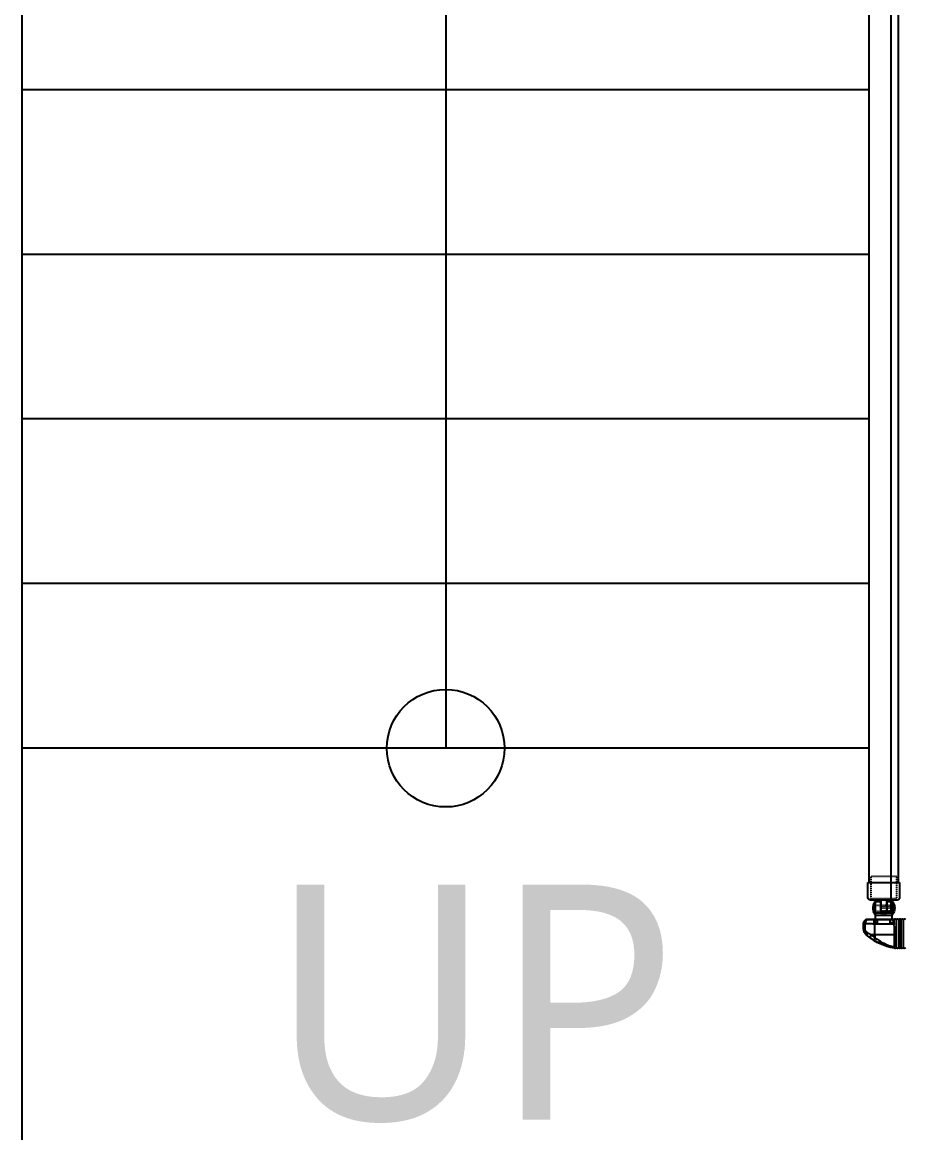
# Model space of a CAD drawing. Header units: millimetres. Extents: x -38475 to 94728, y -31127 to 90245.
# Drawn here: x 42075 to 43574, y 64141 to 66030 of the extents above; entities that cross this region are included whole.
import ezdxf

# ---------------------------------------------------------------- set-up
doc = ezdxf.new("R2010")
doc.units = ezdxf.units.MM
doc.linetypes.add('xr_plan$0$AXR-B3F$0$HIDDEN', pattern=[0.375, 0.25, -0.125])
doc.layers.add('e-plan', color=9, linetype='Continuous')
doc.styles.add('USUN', font='malgun_0.ttf')

# ---------------------------------------------------------------- blocks, each defined once
blk = doc.blocks.new('xr_plan$0$AXR-B3F$0$A$C4A476E5C')
at = {"layer": 'e-plan'}
for points in [[(-8.5, 14.5), (22.5, 14.5), (22.5, 5.2), (4.5, 5.2), (4.5, -5.2), (22.5, -5.2), (22.5, -14.5), (-8.5, -14.5), (-8.5, -17), (-12.5, -17), (-12.5, -10.5), (-7.5, -10.5), (-7.5, 0), (-7.5, 10.5), (-12.5, 10.5), (-12.5, 17), (-8.5, 17), (-8.5, 14.5), (-8.5, 17)], [(0, -14.5), (0, 14.5)], [(22.8, 14.5), (1.2, 14.5)], [(4.5, 5), (25.5, 5)], [(22.8, -14.5), (1.2, -14.5)], [(25.5, -5), (4.5, -5)]]:
    blk.add_lwpolyline(points, dxfattribs=at)
for points in [[(22.8, 14.5), (22.8, 14.7, 0.414214), (21.5, 16), (2.5, 16, 0.414214), (1.2, 14.7), (1.2, 14.5)], [(20.2, 16, 0.306902), (19.4, 17.2, 0.108318), (12, 18.5, 0.10812), (4.6, 17.2, 0.306686), (3.8, 16)], [(22.8, -14.5), (22.8, -14.7, -0.414214), (21.5, -16), (2.5, -16, -0.414214), (1.2, -14.7), (1.2, -14.5)], [(20.2, -16, -0.306902), (19.4, -17.2, -0.108318), (12, -18.5, -0.10812), (4.6, -17.2, -0.306686), (3.8, -16)]]:
    blk.add_lwpolyline(points, format="xyb", dxfattribs=at)
at = {"layer": 'e-plan', "linetype": 'xr_plan$0$AXR-B3F$0$HIDDEN', "ltscale": 0.08}
for points in [[(4.5, -5), (2.7, -5), (2.7, 5), (4.5, 5)], [(7, 5.2), (7, 14.5)], [(7, -5), (7, 5)], [(17, 5.2), (17, 14.5)], [(17, -5), (17, 5)], [(7, -14.5), (7, -5.2)], [(17, -14.5), (17, -5.2)]]:
    blk.add_lwpolyline(points, dxfattribs=at)
blk.add_lwpolyline([(7, -5.5), (7.6, -5.5), (7.6, 12.2, -0.414214), (8.9, 13.5), (10.7, 13.5, -0.414214), (12, 12.2), (12, -5.5), (14.3, -5.5), (14.3, 12.2, -0.414214), (15.6, 13.5), (17, 13.5)], format="xyb", dxfattribs=at)
blk = doc.blocks.new('xr_plan$0$AXR-B3F$0$A$C60F43BED')
at = {"layer": 'e-plan'}
blk.add_lwpolyline([(-10.1, 27), (-35.6, 27, 0.414214), (-40.1, 22.5), (-40.1, -22.5, 0.414214), (-35.6, -27), (-10.1, -27)], format="xyb", dxfattribs=at)
at = {"layer": 'e-plan', "linetype": 'xr_plan$0$AXR-B3F$0$HIDDEN', "ltscale": 0.08}
for points in [[(-10.1, -22), (-37.5, -22), (-37.5, 22), (-10.1, 22)], [(-10.1, 22), (0, 22), (0, -22), (-10.1, -22)]]:
    blk.add_lwpolyline(points, dxfattribs=at)
at = {"layer": 'e-plan'}
blk.add_lwpolyline([(-10.1, -27), (-10.1, 27)], dxfattribs=at)
blk = doc.blocks.new('Xref-지하2층')
at = {"layer": 'e-plan', "linetype": 'Continuous'}
for p, q in [((45600, 75100), (45600, 80600)), ((47077.5, 76420), (47077.5, 79220)), ((47077.5, 76420), (47077.5, 79220)), ((47030.8, 76401.6), (47030.6, 76401.8)), ((47030.6, 76401.8), (47030.6, 76393.8)), ((47030.8, 76393.8), (47030.8, 76401.6)), ((47033.7, 76390.1), (47033.7, 76401.6)), ((47037.6, 76408.8), (47037.8, 76408.6)), ((47082.7, 76408.8), (47037.6, 76408.8)), ((47049.7, 76382.8), (47049.7, 76401.5))]:
    blk.add_line(p, q, dxfattribs=at)
at = {"layer": 'e-plan'}
for p, q in [((47040.1, 77820), (45600, 77820)), ((47040.1, 77540), (45600, 77540)), ((47040.1, 77260), (45600, 77260)), ((47040.1, 76980), (45600, 76980)), ((47040.1, 76700), (45600, 76700)), ((47048.8, 76420), (47077.5, 76420))]:
    blk.add_line(p, q, dxfattribs=at)
for points in [[(46320.1, 78276.9), (46320.1, 76700)], [(47040.1, 76471.5), (47040.1, 78100)], [(47090.1, 76471.5), (47090.1, 78078.3)]]:
    blk.add_lwpolyline(points, dxfattribs=at)
at = {"layer": 'e-plan', "linetype": 'Continuous'}
for points in [[(47037.6, 76408.8, 0), (47037.4, 76408.8, 0), (47037.2, 76408.8, 0), (47037, 76408.8, 0), (47036.8, 76408.8, 0), (47036.5, 76408.8, 0), (47036.3, 76408.7, 0), (47036.1, 76408.7, 0), (47035.9, 76408.6, 0), (47035.7, 76408.6, 0), (47035.5, 76408.5, 0), (47035.3, 76408.4, 0), (47035.1, 76408.4, 0), (47034.9, 76408.3, 0), (47034.7, 76408.2, 0), (47034.5, 76408.1, 0), (47034.3, 76408, 0), (47034.1, 76407.9, 0), (47033.9, 76407.8, 0), (47033.7, 76407.6, 0), (47033.5, 76407.5, 0), (47033.3, 76407.4, 0), (47033.2, 76407.2, 0), (47033, 76407.1, 0), (47032.8, 76407, 0), (47032.7, 76406.8, 0), (47032.5, 76406.6, 0), (47032.4, 76406.5, 0), (47032.2, 76406.3, 0), (47032.1, 76406.1, 0), (47032, 76406, 0), (47031.8, 76405.8, 0), (47031.7, 76405.6, 0), (47031.6, 76405.4, 0), (47031.5, 76405.2, 0), (47031.4, 76405, 0), (47031.3, 76404.8, 0), (47031.2, 76404.6, 0), (47031.1, 76404.4, 0), (47031, 76404.2, 0), (47031, 76404, 0), (47030.9, 76403.8, 0), (47030.9, 76403.6, 0), (47030.8, 76403.4, 0), (47030.8, 76403.2, 0), (47030.7, 76402.9, 0), (47030.7, 76402.7, 0), (47030.7, 76402.5, 0), (47030.6, 76402.3, 0), (47030.6, 76402.1, 0)], [(47030.8, 76401.6, 0), (47030.9, 76401.6, 0), (47030.9, 76401.6, 0), (47030.9, 76401.6, 0), (47030.9, 76401.6, 0), (47030.9, 76401.6, 0), (47030.9, 76401.6, 0), (47030.9, 76401.6, 0), (47030.9, 76401.6, 0), (47031, 76401.6, 0), (47031, 76401.6, 0), (47031, 76401.6, 0), (47031, 76401.6, 0), (47031.1, 76401.6, 0), (47031.1, 76401.6, 0), (47031.1, 76401.6, 0), (47031.2, 76401.6, 0), (47031.2, 76401.6, 0), (47031.2, 76401.6, 0), (47031.3, 76401.6, 0), (47031.3, 76401.6, 0), (47031.4, 76401.6, 0), (47031.4, 76401.6, 0), (47031.5, 76401.6, 0), (47031.5, 76401.6, 0), (47031.6, 76401.6, 0), (47031.7, 76401.6, 0), (47031.7, 76401.6, 0), (47031.8, 76401.6, 0), (47031.9, 76401.6, 0), (47031.9, 76401.6, 0), (47032, 76401.6, 0), (47032.1, 76401.6, 0), (47032.1, 76401.6, 0), (47032.2, 76401.6, 0), (47032.3, 76401.6, 0), (47032.4, 76401.6, 0), (47032.4, 76401.6, 0), (47032.5, 76401.6, 0), (47032.6, 76401.6, 0), (47032.7, 76401.6, 0), (47032.8, 76401.6, 0), (47032.9, 76401.6, 0), (47033, 76401.6, 0), (47033.1, 76401.6, 0), (47033.2, 76401.6, 0), (47033.3, 76401.6, 0), (47033.4, 76401.6, 0), (47033.5, 76401.6, 0), (47033.6, 76401.6, 0)], [(47038.7, 76408.6, 0), (47038.5, 76408.6, 0), (47038.4, 76408.6, 0), (47038.2, 76408.6, 0), (47038.1, 76408.6, 0), (47037.9, 76408.5, 0), (47037.8, 76408.5, 0), (47037.6, 76408.4, 0), (47037.5, 76408.4, 0), (47037.3, 76408.3, 0), (47037.2, 76408.3, 0), (47037, 76408.2, 0), (47036.9, 76408.1, 0), (47036.7, 76408, 0), (47036.6, 76407.9, 0), (47036.4, 76407.8, 0), (47036.3, 76407.7, 0), (47036.2, 76407.6, 0), (47036, 76407.5, 0), (47035.9, 76407.4, 0), (47035.8, 76407.3, 0), (47035.6, 76407.1, 0), (47035.5, 76407, 0), (47035.4, 76406.8, 0), (47035.3, 76406.7, 0), (47035.2, 76406.5, 0), (47035.1, 76406.4, 0), (47034.9, 76406.2, 0), (47034.8, 76406.1, 0), (47034.7, 76405.9, 0), (47034.7, 76405.7, 0), (47034.6, 76405.5, 0), (47034.5, 76405.3, 0), (47034.4, 76405.2, 0), (47034.3, 76405, 0), (47034.2, 76404.8, 0), (47034.2, 76404.6, 0), (47034.1, 76404.4, 0), (47034, 76404.2, 0), (47034, 76404, 0), (47033.9, 76403.8, 0), (47033.9, 76403.6, 0), (47033.8, 76403.3, 0), (47033.8, 76403.1, 0), (47033.8, 76402.9, 0), (47033.7, 76402.7, 0), (47033.7, 76402.5, 0), (47033.7, 76402.3, 0), (47033.7, 76402, 0), (47033.7, 76401.8, 0)], [(47033.7, 76401.6, 0), (47034, 76401.6, 0), (47034.2, 76401.6, 0), (47034.5, 76401.6, 0), (47034.8, 76401.6, 0), (47035.1, 76401.6, 0), (47035.3, 76401.6, 0), (47035.6, 76401.6, 0), (47035.9, 76401.6, 0), (47036.2, 76401.6, 0), (47036.5, 76401.6, 0), (47036.8, 76401.6, 0), (47037.1, 76401.6, 0), (47037.4, 76401.6, 0), (47037.7, 76401.6, 0), (47038, 76401.6, 0), (47038.3, 76401.6, 0), (47038.6, 76401.6, 0), (47038.9, 76401.6, 0), (47039.2, 76401.6, 0), (47039.5, 76401.6, 0), (47039.8, 76401.6, 0), (47040.1, 76401.6, 0), (47040.5, 76401.6, 0), (47040.8, 76401.6, 0), (47041.1, 76401.6, 0), (47041.4, 76401.6, 0), (47041.8, 76401.6, 0), (47042.1, 76401.6, 0), (47042.4, 76401.6, 0), (47042.8, 76401.6, 0), (47043.1, 76401.6, 0), (47043.4, 76401.6, 0), (47043.8, 76401.6, 0), (47044.1, 76401.6, 0), (47044.4, 76401.6, 0), (47044.8, 76401.6, 0), (47045.1, 76401.6, 0), (47045.5, 76401.6, 0), (47045.8, 76401.6, 0), (47046.2, 76401.5, 0), (47046.5, 76401.5, 0), (47046.9, 76401.5, 0), (47047.2, 76401.5, 0), (47047.6, 76401.5, 0), (47047.9, 76401.5, 0), (47048.3, 76401.5, 0), (47048.7, 76401.5, 0), (47049, 76401.5, 0), (47049.4, 76401.5, 0)], [(47037.8, 76408.6, 0), (47037.8, 76408.6, 0), (47037.9, 76408.6, 0), (47037.9, 76408.6, 0), (47037.9, 76408.6, 0), (47037.9, 76408.6, 0), (47037.9, 76408.6, 0), (47037.9, 76408.6, 0), (47037.9, 76408.6, 0), (47037.9, 76408.6, 0), (47037.9, 76408.6, 0), (47037.9, 76408.6, 0), (47037.9, 76408.6, 0), (47037.9, 76408.6, 0), (47037.9, 76408.6, 0), (47037.9, 76408.6, 0), (47037.9, 76408.6, 0), (47038, 76408.6, 0), (47038, 76408.6, 0), (47038, 76408.6, 0), (47038, 76408.6, 0), (47038, 76408.6, 0), (47038, 76408.6, 0), (47038, 76408.6, 0), (47038.1, 76408.6, 0), (47038.1, 76408.6, 0), (47038.1, 76408.6, 0), (47038.1, 76408.6, 0), (47038.1, 76408.6, 0), (47038.1, 76408.6, 0), (47038.2, 76408.6, 0), (47038.2, 76408.6, 0), (47038.2, 76408.6, 0), (47038.2, 76408.6, 0), (47038.3, 76408.6, 0), (47038.3, 76408.6, 0), (47038.3, 76408.6, 0), (47038.3, 76408.6, 0), (47038.4, 76408.6, 0), (47038.4, 76408.6, 0), (47038.4, 76408.6, 0), (47038.4, 76408.6, 0), (47038.5, 76408.6, 0), (47038.5, 76408.6, 0), (47038.5, 76408.6, 0), (47038.5, 76408.6, 0), (47038.6, 76408.6, 0), (47038.6, 76408.6, 0), (47038.6, 76408.6, 0), (47038.7, 76408.6, 0)], [(47038.7, 76408.6, 0), (47038.9, 76408.6, 0), (47039.1, 76408.6, 0), (47039.4, 76408.6, 0), (47039.6, 76408.6, 0), (47039.8, 76408.6, 0), (47040.1, 76408.6, 0), (47040.3, 76408.6, 0), (47040.5, 76408.6, 0), (47040.8, 76408.6, 0), (47041, 76408.6, 0), (47041.2, 76408.6, 0), (47041.5, 76408.6, 0), (47041.7, 76408.6, 0), (47042, 76408.6, 0), (47042.2, 76408.6, 0), (47042.5, 76408.6, 0), (47042.7, 76408.6, 0), (47043, 76408.6, 0), (47043.2, 76408.6, 0), (47043.5, 76408.6, 0), (47043.8, 76408.6, 0), (47044, 76408.6, 0), (47044.3, 76408.6, 0), (47044.6, 76408.6, 0), (47044.8, 76408.6, 0), (47045.1, 76408.6, 0), (47045.4, 76408.6, 0), (47045.6, 76408.6, 0), (47045.9, 76408.6, 0), (47046.2, 76408.6, 0), (47046.5, 76408.6, 0), (47046.7, 76408.6, 0), (47047, 76408.6, 0), (47047.3, 76408.6, 0), (47047.6, 76408.6, 0), (47047.9, 76408.6, 0), (47048.1, 76408.6, 0), (47048.4, 76408.6, 0), (47048.7, 76408.6, 0), (47049, 76408.5, 0), (47049.3, 76408.5, 0), (47049.6, 76408.5, 0), (47049.9, 76408.5, 0), (47050.2, 76408.5, 0), (47050.5, 76408.5, 0), (47050.8, 76408.5, 0), (47051.1, 76408.5, 0), (47051.4, 76408.5, 0), (47051.7, 76408.5, 0)], [(47051.9, 76408.5, 0), (47051.9, 76408.5, 0), (47051.8, 76408.5, 0), (47051.7, 76408.5, 0), (47051.7, 76408.5, 0), (47051.6, 76408.4, 0), (47051.5, 76408.4, 0), (47051.5, 76408.4, 0), (47051.4, 76408.3, 0), (47051.3, 76408.2, 0), (47051.3, 76408.2, 0), (47051.2, 76408.1, 0), (47051.1, 76408, 0), (47051.1, 76407.9, 0), (47051, 76407.9, 0), (47051, 76407.8, 0), (47050.9, 76407.7, 0), (47050.8, 76407.5, 0), (47050.8, 76407.4, 0), (47050.7, 76407.3, 0), (47050.7, 76407.2, 0), (47050.6, 76407.1, 0), (47050.6, 76406.9, 0), (47050.5, 76406.8, 0), (47050.4, 76406.6, 0), (47050.4, 76406.5, 0), (47050.3, 76406.3, 0), (47050.3, 76406.1, 0), (47050.3, 76406, 0), (47050.2, 76405.8, 0), (47050.2, 76405.6, 0), (47050.1, 76405.5, 0), (47050.1, 76405.3, 0), (47050.1, 76405.1, 0), (47050, 76404.9, 0), (47050, 76404.7, 0), (47050, 76404.5, 0), (47049.9, 76404.3, 0), (47049.9, 76404.1, 0), (47049.9, 76403.9, 0), (47049.9, 76403.7, 0), (47049.8, 76403.5, 0), (47049.8, 76403.3, 0), (47049.8, 76403.1, 0), (47049.8, 76402.8, 0), (47049.8, 76402.6, 0), (47049.8, 76402.4, 0), (47049.8, 76402.2, 0), (47049.8, 76402, 0), (47049.7, 76401.8, 0)], [(47049.7, 76401.5, 0), (47050.4, 76401.5, 0), (47051, 76401.5, 0), (47051.7, 76401.5, 0), (47052.3, 76401.5, 0), (47052.9, 76401.5, 0), (47053.6, 76401.5, 0), (47054.2, 76401.5, 0), (47054.9, 76401.5, 0), (47055.5, 76401.5, 0), (47056.2, 76401.5, 0), (47056.8, 76401.5, 0), (47057.5, 76401.5, 0), (47058.1, 76401.5, 0), (47058.8, 76401.5, 0), (47059.4, 76401.5, 0), (47060.1, 76401.5, 0), (47060.7, 76401.5, 0), (47061.4, 76401.5, 0), (47062, 76401.5, 0), (47062.7, 76401.5, 0), (47063.3, 76401.5, 0), (47064, 76401.5, 0), (47064.6, 76401.5, 0), (47065.3, 76401.5, 0), (47065.9, 76401.5, 0), (47066.6, 76401.5, 0), (47067.3, 76401.5, 0), (47067.9, 76401.5, 0), (47068.6, 76401.5, 0), (47069.2, 76401.5, 0), (47069.9, 76401.5, 0), (47070.5, 76401.5, 0), (47071.2, 76401.5, 0), (47071.9, 76401.5, 0), (47072.5, 76401.5, 0), (47073.2, 76401.5, 0), (47073.9, 76401.5, 0), (47074.5, 76401.5, 0), (47075.2, 76401.5, 0), (47075.8, 76401.5, 0), (47076.5, 76401.5, 0), (47077.2, 76401.5, 0), (47077.8, 76401.5, 0), (47078.5, 76401.5, 0), (47079.2, 76401.5, 0), (47079.8, 76401.5, 0), (47080.5, 76401.5, 0), (47081.2, 76401.5, 0), (47081.8, 76401.5, 0)], [(47051.9, 76408.5, 0), (47052.5, 76408.5, 0), (47053.1, 76408.5, 0), (47053.7, 76408.5, 0), (47054.4, 76408.5, 0), (47055, 76408.5, 0), (47055.6, 76408.5, 0), (47056.2, 76408.5, 0), (47056.8, 76408.5, 0), (47057.4, 76408.5, 0), (47058, 76408.5, 0), (47058.6, 76408.5, 0), (47059.2, 76408.5, 0), (47059.8, 76408.5, 0), (47060.4, 76408.5, 0), (47061, 76408.5, 0), (47061.6, 76408.5, 0), (47062.2, 76408.5, 0), (47062.8, 76408.5, 0), (47063.5, 76408.5, 0), (47064.1, 76408.5, 0), (47064.7, 76408.5, 0), (47065.3, 76408.5, 0), (47065.9, 76408.5, 0), (47066.5, 76408.5, 0), (47067.1, 76408.5, 0), (47067.8, 76408.5, 0), (47068.4, 76408.5, 0), (47069, 76408.5, 0), (47069.6, 76408.5, 0), (47070.2, 76408.5, 0), (47070.8, 76408.5, 0), (47071.5, 76408.5, 0), (47072.1, 76408.5, 0), (47072.7, 76408.5, 0), (47073.3, 76408.5, 0), (47073.9, 76408.5, 0), (47074.6, 76408.5, 0), (47075.2, 76408.5, 0), (47075.8, 76408.5, 0), (47076.4, 76408.5, 0), (47077.1, 76408.5, 0), (47077.7, 76408.5, 0), (47078.3, 76408.5, 0), (47078.9, 76408.5, 0), (47079.6, 76408.5, 0), (47080.2, 76408.5, 0), (47080.8, 76408.5, 0), (47081.4, 76408.5, 0), (47082.1, 76408.5, 0)], [(47033.7, 76390.1, 0), (47033.6, 76390, 0), (47033.5, 76389.9, 0), (47033.5, 76389.9, 0), (47033.4, 76389.8, 0), (47033.3, 76389.7, 0), (47033.3, 76389.7, 0), (47033.2, 76389.6, 0), (47033.2, 76389.5, 0), (47033.1, 76389.5, 0), (47033, 76389.4, 0), (47033, 76389.4, 0), (47032.9, 76389.3, 0), (47032.9, 76389.2, 0), (47032.8, 76389.2, 0), (47032.8, 76389.1, 0), (47032.7, 76389, 0), (47032.7, 76389, 0), (47032.6, 76388.9, 0), (47032.6, 76388.9, 0), (47032.6, 76388.8, 0), (47032.5, 76388.7, 0), (47032.5, 76388.7, 0), (47032.5, 76388.6, 0), (47032.4, 76388.6, 0), (47032.4, 76388.5, 0), (47032.4, 76388.4, 0), (47032.3, 76388.4, 0), (47032.3, 76388.3, 0), (47032.3, 76388.3, 0), (47032.3, 76388.2, 0), (47032.2, 76388.2, 0), (47032.2, 76388.1, 0), (47032.2, 76388, 0), (47032.2, 76388, 0), (47032.2, 76387.9, 0), (47032.2, 76387.9, 0), (47032.2, 76387.8, 0), (47032.2, 76387.8, 0), (47032.2, 76387.7, 0), (47032.1, 76387.7, 0), (47032.1, 76387.6, 0), (47032.1, 76387.6, 0), (47032.2, 76387.5, 0), (47032.2, 76387.5, 0), (47032.2, 76387.4, 0), (47032.2, 76387.4, 0), (47032.2, 76387.3, 0), (47032.2, 76387.3, 0), (47032.2, 76387.3, 0)], [(47037.3, 76386.3, 0), (47037.2, 76386.1, 0), (47037.1, 76386, 0), (47037.1, 76385.9, 0), (47037, 76385.7, 0), (47037, 76385.6, 0), (47036.9, 76385.4, 0), (47036.9, 76385.3, 0), (47036.8, 76385.1, 0), (47036.8, 76385, 0), (47036.7, 76384.9, 0), (47036.7, 76384.7, 0), (47036.6, 76384.6, 0), (47036.6, 76384.4, 0), (47036.6, 76384.3, 0), (47036.6, 76384.2, 0), (47036.5, 76384, 0), (47036.5, 76383.9, 0), (47036.5, 76383.8, 0), (47036.5, 76383.6, 0), (47036.5, 76383.5, 0), (47036.4, 76383.4, 0), (47036.4, 76383.3, 0), (47036.4, 76383.1, 0), (47036.4, 76383, 0), (47036.4, 76382.9, 0), (47036.4, 76382.8, 0), (47036.4, 76382.6, 0), (47036.4, 76382.5, 0), (47036.5, 76382.4, 0), (47036.5, 76382.3, 0), (47036.5, 76382.2, 0), (47036.5, 76382.1, 0), (47036.5, 76382, 0), (47036.6, 76381.9, 0), (47036.6, 76381.8, 0), (47036.6, 76381.7, 0), (47036.7, 76381.6, 0), (47036.7, 76381.5, 0), (47036.7, 76381.4, 0), (47036.8, 76381.3, 0), (47036.8, 76381.2, 0), (47036.9, 76381.2, 0), (47036.9, 76381.1, 0), (47037, 76381, 0), (47037, 76380.9, 0), (47037.1, 76380.9, 0), (47037.2, 76380.8, 0), (47037.2, 76380.7, 0), (47037.3, 76380.7, 0)]]:
    blk.add_polyline3d(points, dxfattribs=at)
at = {"layer": 'e-plan'}
blk.add_circle((46320.1, 76700), 100, dxfattribs=at)
at = {"layer": 'e-plan', "linetype": 'Continuous', "extrusion": (-0.008726, 0.008726, -0.999924)}
blk.add_arc((-47035.8, 76402.5, 255.5), 7, 0, 89.9956, dxfattribs=at)
at = {"layer": 'e-plan', "linetype": 'Continuous', "extrusion": (1e-16, 6.12323e-33, -1)}
for centre, radius, start, end in [((-47084.7, 76406.9), 2.75, 45.2805, 134.7195), ((-47088.5, 76406.9), 2.75, 45.2805, 134.7195), ((-47092.4, 76406.9), 2.75, 45.2805, 134.7195), ((-47096.3, 76406.9), 2.75, 45.2805, 134.7195), ((-47100.1, 76406.9), 2.75, 45.2805, 134.7195), ((-47047.6, 76393.8), 17, 307.8193, 0)]:
    blk.add_arc(centre, radius, start, end, dxfattribs=at)
at = {"layer": 'e-plan', "linetype": 'Continuous'}
blk.add_arc((47100.1, 76461.5), 102.6, 232.1807, 260.2103, dxfattribs=at)
for points, knots in [([(47082.5, 76401.5), (47082.4, 76399.9), (47082.5, 76398.4), (47082.5, 76395.3), (47082.5, 76393.7), (47082.5, 76390.6), (47082.5, 76389), (47082.5, 76385.9), (47082.5, 76384.3), (47082.5, 76382.8)], [0, 0, 0, 0, 0.25, 0.25, 0.5, 0.5, 0.75, 0.75, 1, 1, 1, 1]), ([(47082.5, 76401.5), (47082.6, 76403.3), (47082.5, 76405.1), (47082.6, 76407.7), (47082.8, 76408.5), (47082.7, 76408.5)], [0, 0, 0, 0, 0.5, 0.5, 1, 1, 1, 1]), ([(47082.7, 76408.8), (47082.7, 76408.8), (47082.7, 76408.7), (47082.7, 76408.6), (47082.7, 76408.6), (47082.7, 76408.6), (47082.7, 76408.5), (47082.7, 76408.5), (47082.7, 76408.5), (47082.7, 76408.5), (47082.6, 76408.5), (47082.7, 76408.5)], [0, 0, 0, 0, 0.5, 0.5, 0.75, 0.75, 0.875, 0.875, 0.9375, 0.9375, 1, 1, 1, 1]), ([(47086.6, 76360.3), (47086.6, 76360.4), (47086.6, 76360.4), (47086.6, 76360.5), (47086.6, 76360.5), (47086.6, 76360.6), (47086.6, 76360.5), (47086.6, 76360.7), (47086.6, 76361.2), (47086.6, 76361.9), (47086.6, 76362.9), (47086.6, 76365.6), (47086.6, 76370.7), (47086.6, 76377.4), (47086.6, 76383.1), (47086.6, 76388.7), (47086.6, 76394.3), (47086.6, 76399.2), (47086.6, 76402), (47086.6, 76404.8), (47086.6, 76407.7), (47086.6, 76408.6), (47086.6, 76408.5), (47086.6, 76408.5), (47086.6, 76408.6), (47086.6, 76408.7), (47086.6, 76408.8)], [0, 0, 0, 0, 0.125, 0.1875, 0.21875, 0.234375, 0.25, 0.265625, 0.273438, 0.28125, 0.296875, 0.3125, 0.375, 0.4375, 0.46875, 0.5, 0.5625, 0.59375, 0.609375, 0.625, 0.65625, 0.6875, 0.703125, 0.71875, 0.75, 1, 1, 1, 1]), ([(47090.5, 76408.8), (47090.5, 76408.7), (47090.5, 76408.6), (47090.5, 76408.5), (47090.5, 76408.5), (47090.5, 76408.6), (47090.5, 76407.7), (47090.5, 76404.8), (47090.5, 76402), (47090.5, 76399.2), (47090.5, 76394.3), (47090.5, 76388.7), (47090.5, 76383.1), (47090.5, 76377.4), (47090.5, 76370.7), (47090.5, 76365.6), (47090.5, 76362.9), (47090.5, 76361.9), (47090.5, 76361.2), (47090.5, 76360.7), (47090.5, 76360.5), (47090.5, 76360.6), (47090.5, 76360.5), (47090.5, 76360.5), (47090.5, 76360.4), (47090.5, 76360.4), (47090.5, 76360.3)], [0, 0, 0, 0, 0.25, 0.28125, 0.296875, 0.3125, 0.34375, 0.375, 0.390625, 0.40625, 0.4375, 0.5, 0.53125, 0.5625, 0.625, 0.6875, 0.703125, 0.71875, 0.726563, 0.734375, 0.75, 0.765625, 0.78125, 0.8125, 0.875, 1, 1, 1, 1]), ([(47094.3, 76408.8), (47094.3, 76408.7), (47094.3, 76408.6), (47094.3, 76408.5), (47094.3, 76408.5), (47094.3, 76408.6), (47094.3, 76407.7), (47094.3, 76404.8), (47094.3, 76402), (47094.3, 76399.2), (47094.3, 76394.3), (47094.3, 76388.7), (47094.3, 76383.1), (47094.3, 76377.4), (47094.3, 76370.7), (47094.3, 76365.6), (47094.3, 76362.9), (47094.3, 76361.9), (47094.3, 76361.2), (47094.3, 76360.7), (47094.3, 76360.5), (47094.3, 76360.6), (47094.3, 76360.5), (47094.3, 76360.5), (47094.3, 76360.4), (47094.3, 76360.4), (47094.3, 76360.3)], [0, 0, 0, 0, 0.25, 0.28125, 0.296875, 0.3125, 0.34375, 0.375, 0.390625, 0.40625, 0.4375, 0.5, 0.53125, 0.5625, 0.625, 0.6875, 0.703125, 0.71875, 0.726563, 0.734375, 0.75, 0.765625, 0.78125, 0.8125, 0.875, 1, 1, 1, 1]), ([(47098.2, 76408.8), (47098.2, 76408.7), (47098.2, 76408.6), (47098.2, 76408.5), (47098.2, 76408.5), (47098.2, 76408.6), (47098.2, 76407.7), (47098.2, 76404.8), (47098.2, 76402), (47098.2, 76399.2), (47098.2, 76394.3), (47098.2, 76388.7), (47098.2, 76383.1), (47098.2, 76377.4), (47098.2, 76370.7), (47098.2, 76365.6), (47098.2, 76362.9), (47098.2, 76361.9), (47098.2, 76361.2), (47098.2, 76360.7), (47098.2, 76360.5), (47098.2, 76360.6), (47098.2, 76360.5), (47098.2, 76360.5), (47098.2, 76360.4), (47098.2, 76360.4), (47098.2, 76360.3)], [0, 0, 0, 0, 0.25, 0.28125, 0.296875, 0.3125, 0.34375, 0.375, 0.390625, 0.40625, 0.4375, 0.5, 0.53125, 0.5625, 0.625, 0.6875, 0.703125, 0.71875, 0.726563, 0.734375, 0.75, 0.765625, 0.78125, 0.8125, 0.875, 1, 1, 1, 1]), ([(47043.2, 76382.8), (47042.5, 76381.5), (47042.1, 76380.1), (47041.8, 76378), (47042.1, 76377.2), (47042.6, 76376.8)], [0, 0, 0, 0, 0.5, 0.5, 1, 1, 1, 1]), ([(47049.9, 76378), (47049.3, 76376.7), (47048.8, 76375.6), (47048.3, 76373.8), (47048.3, 76373.3), (47048.5, 76373.1)], [0, 0, 0, 0, 0.5, 0.5, 1, 1, 1, 1]), ([(47049.9, 76378), (47052.3, 76376.1), (47054.9, 76374.3), (47060.1, 76371.1), (47062.8, 76369.5), (47071, 76365.4), (47076.7, 76363.3), (47082.6, 76361.9)], [0, 0, 0, 0, 0.25, 0.25, 0.5, 0.5, 1, 1, 1, 1]), ([(47082.5, 76382.8), (47082.6, 76378.6), (47082.5, 76374.5), (47082.5, 76369.1), (47082.6, 76367.4), (47082.6, 76364.4), (47082.5, 76363), (47082.6, 76361.9)], [0, 0, 0, 0, 0.5, 0.5, 0.75, 0.75, 1, 1, 1, 1]), ([(47082.7, 76360.6), (47076.7, 76361.7), (47070.8, 76363.3), (47059.2, 76367.5), (47053.7, 76370.1), (47048.5, 76373.1)], [0, 0, 0, 0, 0.5, 0.5, 1, 1, 1, 1]), ([(47082.7, 76360.6), (47082.7, 76360.6), (47082.7, 76360.8), (47082.6, 76361.2), (47082.6, 76361.5), (47082.6, 76361.9)], [0, 0, 0, 0, 0.5, 0.5, 1, 1, 1, 1]), ([(47082.7, 76360.6), (47082.6, 76360.6), (47082.7, 76360.6), (47082.7, 76360.6), (47082.7, 76360.6), (47082.7, 76360.5), (47082.7, 76360.5), (47082.7, 76360.4), (47082.7, 76360.4), (47082.7, 76360.3)], [0, 0, 0, 0, 0.125, 0.125, 0.25, 0.25, 0.5, 0.5, 1, 1, 1, 1]), ([(47086.6, 76360.3), (47086.4, 76360.1), (47086.1, 76359.9), (47085.8, 76359.8), (47085.6, 76359.6), (47085.2, 76359.6), (47084.9, 76359.5), (47084.6, 76359.5), (47084.3, 76359.5), (47084, 76359.6), (47083.7, 76359.7), (47083.4, 76359.8), (47083.2, 76359.9), (47083, 76360.1), (47082.8, 76360.2), (47082.7, 76360.3)], [0, 0, 0, 0, 0.213706, 0.213706, 0.213706, 0.427411, 0.427411, 0.427411, 0.641117, 0.641117, 0.641117, 0.854822, 0.854822, 0.854822, 1, 1, 1, 1]), ([(47090.5, 76360.3), (47090.2, 76360.1), (47090, 76359.9), (47089.7, 76359.8), (47089.4, 76359.6), (47089.1, 76359.6), (47088.8, 76359.5), (47088.5, 76359.5), (47088.2, 76359.5), (47087.9, 76359.6), (47087.6, 76359.7), (47087.3, 76359.8), (47087, 76359.9), (47086.9, 76360), (47086.7, 76360.2), (47086.6, 76360.3)], [0, 0, 0, 0, 0.216293, 0.216293, 0.216293, 0.432586, 0.432586, 0.432586, 0.648879, 0.648879, 0.648879, 0.865171, 0.865171, 0.865171, 1, 1, 1, 1]), ([(47094.3, 76360.3), (47094.1, 76360.1), (47093.8, 76359.9), (47093.6, 76359.8), (47093.3, 76359.6), (47093, 76359.6), (47092.7, 76359.5), (47092.4, 76359.5), (47092.1, 76359.5), (47091.8, 76359.6), (47091.5, 76359.7), (47091.2, 76359.8), (47090.9, 76359.9), (47090.7, 76360), (47090.6, 76360.2), (47090.5, 76360.3)], [0, 0, 0, 0, 0.216293, 0.216293, 0.216293, 0.432586, 0.432586, 0.432586, 0.648879, 0.648879, 0.648879, 0.865171, 0.865171, 0.865171, 1, 1, 1, 1]), ([(47098.2, 76360.3), (47098, 76360.1), (47097.7, 76359.9), (47097.4, 76359.8), (47097.2, 76359.6), (47096.9, 76359.6), (47096.6, 76359.5), (47096.2, 76359.5), (47095.9, 76359.5), (47095.6, 76359.6), (47095.3, 76359.7), (47095, 76359.8), (47094.8, 76359.9), (47094.6, 76360), (47094.5, 76360.2), (47094.3, 76360.3)], [0, 0, 0, 0, 0.216293, 0.216293, 0.216293, 0.432586, 0.432586, 0.432586, 0.648879, 0.648879, 0.648879, 0.865171, 0.865171, 0.865171, 1, 1, 1, 1]), ([(47102.1, 76360.3), (47101.8, 76360.1), (47101.6, 76359.9), (47101.3, 76359.8), (47101, 76359.6), (47100.7, 76359.6), (47100.4, 76359.5), (47100.1, 76359.5), (47099.8, 76359.5), (47099.5, 76359.6), (47099.2, 76359.7), (47098.9, 76359.8), (47098.6, 76359.9), (47098.5, 76360), (47098.3, 76360.2), (47098.2, 76360.3)], [0, 0, 0, 0, 0.216293, 0.216293, 0.216293, 0.432586, 0.432586, 0.432586, 0.648879, 0.648879, 0.648879, 0.865171, 0.865171, 0.865171, 1, 1, 1, 1])]:
    blk.add_open_spline(points, degree=3, knots=knots, dxfattribs=at)
for points in [[(47030.6, 76393.8), (47030.7, 76393.8), (47030.8, 76393.8), (47030.8, 76393.8)], [(47032.2, 76387.2), (47031.3, 76389.3), (47030.9, 76391.6), (47030.8, 76393.8)], [(47030.8, 76393.8), (47030.9, 76392.5), (47031.9, 76391.2), (47033.7, 76390.1)], [(47037.4, 76380.6), (47035.1, 76382.3), (47033.4, 76384.5), (47032.2, 76387.2)], [(47033.7, 76390.1), (47034.6, 76388.4), (47035.8, 76387.2), (47037.3, 76386.3)], [(47037.2, 76380.4), (47037.3, 76380.5), (47037.3, 76380.5), (47037.4, 76380.6)], [(47037.3, 76386.3), (47039.1, 76385.1), (47041.1, 76384), (47043.2, 76382.8)], [(47042.6, 76376.8), (47040.8, 76378.1), (47039, 76379.3), (47037.4, 76380.6)], [(47043.2, 76382.8), (47045.3, 76381.2), (47047.5, 76379.5), (47049.9, 76378)], [(47049.7, 76382.8), (47047.5, 76382.8), (47045.3, 76382.8), (47043.2, 76382.8)], [(47082.5, 76382.8), (47071.4, 76382.8), (47060.4, 76382.8), (47049.7, 76382.8)], [(47049.7, 76382.8), (47049.7, 76381.2), (47049.8, 76379.6), (47049.9, 76378)], [(47048.5, 76373.1), (47046.4, 76374.3), (47044.5, 76375.6), (47042.6, 76376.8)]]:
    blk.add_open_spline(points, degree=3, dxfattribs=at)
at = {"layer": 'e-plan', "xscale": -1, "rotation": 270}
for name, p in [('xr_plan$0$AXR-B3F$0$A$C60F43BED', (47065.1, 76481.6)), ('xr_plan$0$AXR-B3F$0$A$C4A476E5C', (47065.1, 76416))]:
    blk.add_blockref(name, p, dxfattribs=at)
at = {"layer": 'e-plan', "style": 'USUN'}
blk.add_text('UP', height=400, dxfattribs=at).set_placement((46019.9, 76068.1))
blk = doc.blocks.new('A$C61602750')
at = {"layer": 'e-plan'}
blk.add_blockref('Xref-지하2층', (-3525, -11905), dxfattribs=at)

msp = doc.modelspace()

# ---------------------------------------------------------------- block references
at = {"layer": 'e-plan'}
msp.add_blockref('A$C61602750', (0, 0), dxfattribs=at)

doc.saveas('drawing.dxf')
